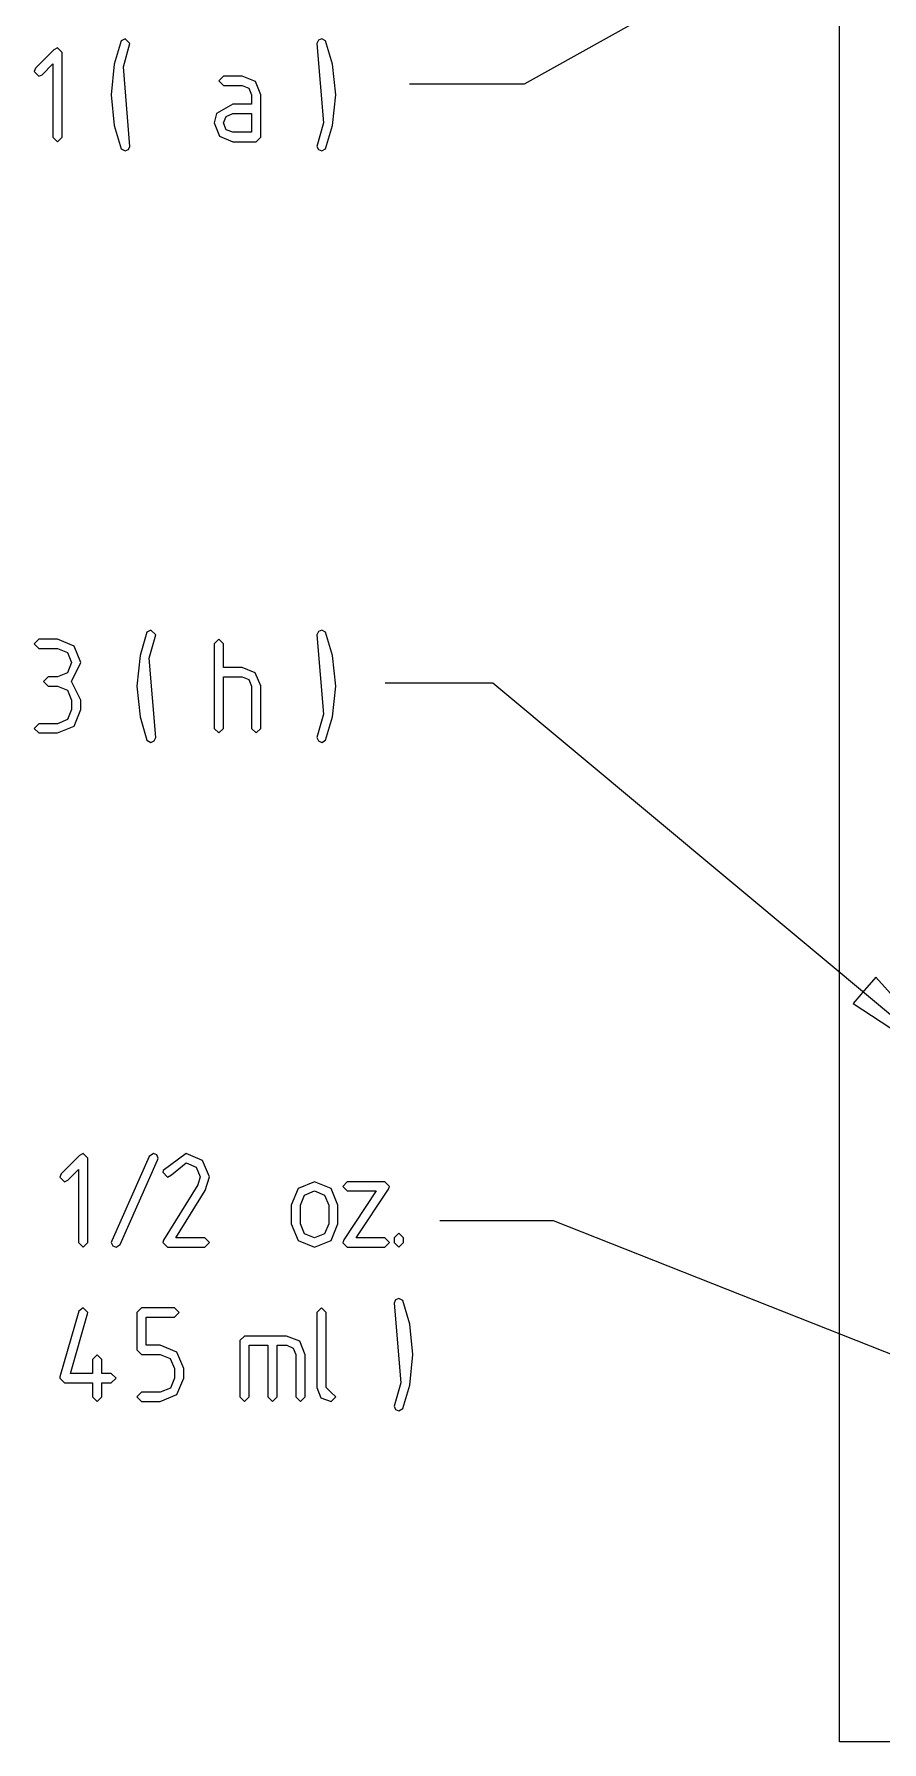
# Model space of a CAD drawing. Header units: metres. Extents: x 0 to 16.5, y 0 to 11.5.
# Drawn here: x 3.588 to 4.046, y 9.469 to 10.391 of the extents above; entities that cross this region are included whole.
import ezdxf

# ---------------------------------------------------------------- set-up
doc = ezdxf.new("R2010")
doc.units = ezdxf.units.M

msp = doc.modelspace()

# ---------------------------------------------------------------- linework, layer by layer
for points in [[(4.5804, 10.9715), (4.61572, 10.9715), (4.61572, 9.46892), (4.02339, 9.46892), (4.02339, 10.9715), (4.05871, 10.9715)], [(4.13303, 10.5205), (3.85314, 10.3644), (3.79118, 10.3644)], [(4.09119, 9.82818), (3.83615, 10.0408), (3.77806, 10.0408)], [(4.14947, 9.63937), (3.86887, 9.75032), (3.80746, 9.75032)]]:
    msp.add_lwpolyline(points)
for points in [[(3.63656, 10.3738), (3.64014, 10.3864), (3.63753, 10.3889), (3.63542, 10.3878), (3.63167, 10.3752), (3.63004, 10.3587), (3.63167, 10.3421), (3.63542, 10.3295), (3.63753, 10.3283), (3.63938, 10.3291), (3.64014, 10.3308), (3.63656, 10.3738)], [(3.74474, 10.3435), (3.74115, 10.3308), (3.74192, 10.3291), (3.74371, 10.3283), (3.74582, 10.3295), (3.74962, 10.3421), (3.75125, 10.3587), (3.74962, 10.3752), (3.74582, 10.3878), (3.74371, 10.3889), (3.74192, 10.3882), (3.74115, 10.3864), (3.74474, 10.3435)], [(3.59847, 10.3358), (3.60097, 10.3333), (3.60351, 10.3358), (3.60351, 10.3814), (3.60097, 10.384), (3.59896, 10.3829), (3.58908, 10.373), (3.58838, 10.3712), (3.59087, 10.3687), (3.59267, 10.3695), (3.59847, 10.3753), (3.59847, 10.3358)], [(3.70833, 10.3333), (3.71083, 10.3358), (3.71083, 10.3586), (3.70796, 10.3658), (3.70074, 10.3687), (3.6906, 10.3687), (3.6881, 10.3662), (3.6906, 10.3637), (3.70074, 10.3637), (3.70432, 10.3622), (3.70583, 10.3586), (3.70583, 10.3535), (3.69569, 10.3535), (3.6869, 10.3485), (3.6856, 10.3435), (3.68847, 10.3363), (3.69569, 10.3333), (3.70833, 10.3333)], [(3.70583, 10.3384), (3.69569, 10.3384), (3.69217, 10.3398), (3.6906, 10.3435), (3.69211, 10.347), (3.69569, 10.3485), (3.70583, 10.3485), (3.70583, 10.3384)], [(3.60639, 10.0371), (3.60861, 10.0316), (3.60861, 10.0265), (3.60639, 10.0211), (3.60097, 10.0189), (3.59087, 10.0189), (3.58838, 10.0164), (3.59087, 10.0139), (3.60097, 10.0139), (3.60992, 10.0176), (3.61361, 10.0265), (3.61361, 10.0316), (3.60861, 10.0417), (3.61361, 10.0519), (3.60992, 10.0608), (3.60097, 10.0645), (3.59087, 10.0645), (3.58838, 10.062), (3.59087, 10.0595), (3.60097, 10.0595), (3.60639, 10.0573), (3.60861, 10.0519), (3.60639, 10.0464), (3.60107, 10.0443), (3.59597, 10.0443), (3.59347, 10.0417), (3.59597, 10.0392), (3.60107, 10.0392), (3.60639, 10.0371)], [(3.65044, 10.0544), (3.65403, 10.067), (3.65142, 10.0695), (3.64931, 10.0684), (3.64556, 10.0557), (3.64393, 10.0392), (3.64556, 10.0227), (3.64931, 10.01), (3.65142, 10.0088), (3.65326, 10.0097), (3.65403, 10.0114), (3.65044, 10.0544)], [(3.6856, 10.0164), (3.6881, 10.0139), (3.6906, 10.0164), (3.6906, 10.0443), (3.70074, 10.0443), (3.70432, 10.0428), (3.70583, 10.0392), (3.70583, 10.0164), (3.70833, 10.0139), (3.71083, 10.0164), (3.71083, 10.0394), (3.70785, 10.0464), (3.70074, 10.0493), (3.6906, 10.0493), (3.6906, 10.062), (3.6881, 10.0645), (3.6856, 10.062), (3.6856, 10.0164)], [(3.74474, 10.024), (3.74115, 10.0114), (3.74192, 10.0097), (3.74371, 10.0088), (3.74582, 10.01), (3.74962, 10.0227), (3.75125, 10.0392), (3.74962, 10.0557), (3.74582, 10.0684), (3.74371, 10.0695), (3.74192, 10.0687), (3.74115, 10.067), (3.74474, 10.024)], [(4.03694, 9.87494), (4.03087, 9.86783), (4.06104, 9.84804), (4.09119, 9.82818), (4.06711, 9.85508), (4.04303, 9.88194), (4.03694, 9.87494)], [(4.03694, 9.87494), (4.03087, 9.86783), (4.06104, 9.84804), (4.09119, 9.82818), (4.06711, 9.85508), (4.04303, 9.88194), (4.03694, 9.87494)], [(3.61236, 9.73861), (3.61486, 9.73611), (3.6174, 9.73861), (3.6174, 9.78418), (3.61486, 9.78674), (3.61285, 9.78569), (3.60297, 9.77582), (3.60226, 9.77399), (3.60476, 9.77149), (3.60656, 9.77229), (3.61236, 9.7781), (3.61236, 9.73861)], [(3.63081, 9.73687), (3.6326, 9.73611), (3.63487, 9.73757), (3.65506, 9.78321), (3.65528, 9.78418), (3.65457, 9.78603), (3.65278, 9.78674), (3.6505, 9.78515), (3.63026, 9.73964), (3.63004, 9.73861), (3.63081, 9.73687)], [(3.65804, 9.77761), (3.65782, 9.77658), (3.66032, 9.77399), (3.66249, 9.77528), (3.67042, 9.78168), (3.67583, 9.7794), (3.67806, 9.77408), (3.67681, 9.76986), (3.65826, 9.74001), (3.65782, 9.73861), (3.66032, 9.73611), (3.68056, 9.73611), (3.68306, 9.73861), (3.68056, 9.74115), (3.66488, 9.74115), (3.68078, 9.76676), (3.68306, 9.77408), (3.67936, 9.78304), (3.67042, 9.78674), (3.65804, 9.77761)], [(3.73096, 9.73981), (3.73986, 9.73611), (3.74881, 9.73981), (3.7525, 9.74875), (3.7525, 9.75885), (3.74881, 9.76779), (3.73986, 9.77149), (3.73096, 9.76779), (3.72726, 9.75885), (3.72726, 9.74875), (3.73096, 9.73981)], [(3.75558, 9.74013), (3.75504, 9.73856), (3.75754, 9.73611), (3.77778, 9.73611), (3.78028, 9.73861), (3.77778, 9.74115), (3.76232, 9.74115), (3.77983, 9.76742), (3.78028, 9.76888), (3.77778, 9.77149), (3.75754, 9.77149), (3.75504, 9.76899), (3.75754, 9.7665), (3.77317, 9.7665), (3.75558, 9.74013)], [(3.74528, 9.74333), (3.73986, 9.74115), (3.73449, 9.74333), (3.73226, 9.74875), (3.73226, 9.75885), (3.73449, 9.76426), (3.73986, 9.7665), (3.74528, 9.76426), (3.7475, 9.75885), (3.7475, 9.74875), (3.74528, 9.74333)], [(3.78282, 9.73861), (3.78532, 9.73611), (3.78782, 9.73861), (3.78782, 9.74121), (3.78532, 9.74371), (3.78282, 9.74121), (3.78282, 9.73861)], [(3.7864, 9.66292), (3.78282, 9.65028), (3.78358, 9.64854), (3.78537, 9.64774), (3.78749, 9.64893), (3.79129, 9.66157), (3.79292, 9.67811), (3.79129, 9.69461), (3.78749, 9.70725), (3.78537, 9.70839), (3.78358, 9.70762), (3.78282, 9.70589), (3.7864, 9.66292)], [(3.60476, 9.66292), (3.61996, 9.66292), (3.61996, 9.65528), (3.6225, 9.65278), (3.625, 9.65528), (3.625, 9.66292), (3.62999, 9.66292), (3.6326, 9.66542), (3.62999, 9.66792), (3.625, 9.66792), (3.625, 9.67551), (3.6225, 9.67806), (3.61996, 9.67551), (3.61996, 9.66792), (3.60807, 9.66792), (3.61724, 9.70008), (3.6174, 9.70085), (3.61486, 9.7034), (3.61247, 9.7015), (3.60232, 9.66612), (3.60226, 9.66542), (3.60476, 9.66292)], [(3.64643, 9.67811), (3.65653, 9.67811), (3.66189, 9.67594), (3.66417, 9.67051), (3.66417, 9.66542), (3.66194, 9.66), (3.65653, 9.65782), (3.64643, 9.65782), (3.64393, 9.65528), (3.64643, 9.65278), (3.65653, 9.65278), (3.66547, 9.65647), (3.66917, 9.66542), (3.66917, 9.67051), (3.66547, 9.67947), (3.65653, 9.68317), (3.64893, 9.68317), (3.64893, 9.69835), (3.66417, 9.69835), (3.66667, 9.70085), (3.66417, 9.7034), (3.64643, 9.7034), (3.64393, 9.70085), (3.64393, 9.68061), (3.64643, 9.67811)], [(3.74115, 9.66037), (3.74328, 9.65483), (3.74875, 9.65278), (3.75125, 9.65528), (3.74864, 9.65788), (3.74615, 9.66037), (3.74615, 9.70085), (3.74365, 9.7034), (3.74115, 9.70085), (3.74115, 9.66037)], [(3.69954, 9.68565), (3.69954, 9.65528), (3.70204, 9.65278), (3.70458, 9.65528), (3.70458, 9.68317), (3.71468, 9.68317), (3.71468, 9.65528), (3.71718, 9.65278), (3.71972, 9.65528), (3.71972, 9.68317), (3.72483, 9.68317), (3.72835, 9.68164), (3.72982, 9.67811), (3.72982, 9.65528), (3.73232, 9.65278), (3.73486, 9.65528), (3.73486, 9.67806), (3.73193, 9.68528), (3.72472, 9.68815), (3.70204, 9.68815), (3.69954, 9.68565)]]:
    msp.add_lwpolyline(points, close=True)

doc.saveas('drawing.dxf')
